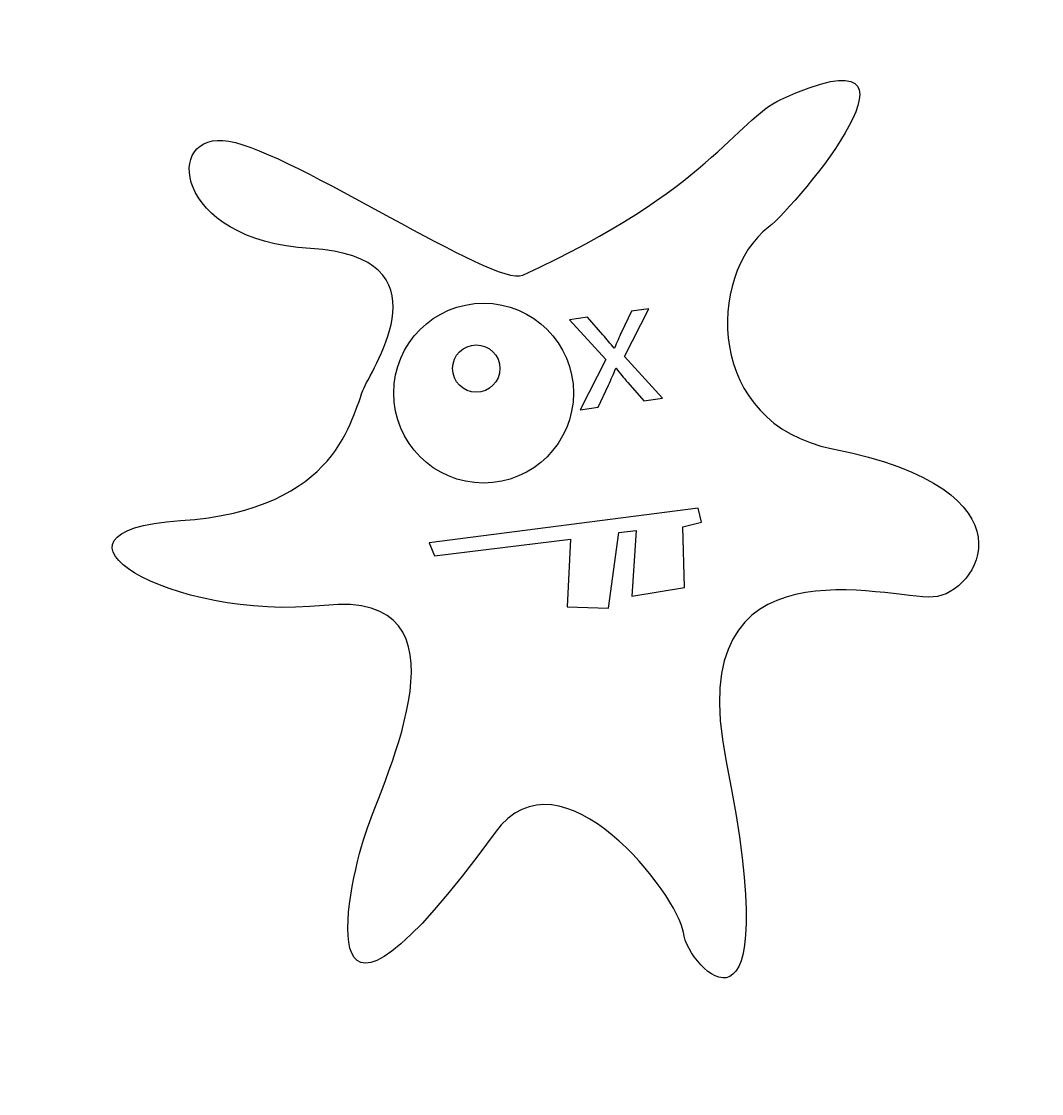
# Model space of a CAD drawing. Header units: centimetres. Extents: x -8.4 to 7.4, y -9.2 to 7.4.
import ezdxf

# ---------------------------------------------------------------- set-up
doc = ezdxf.new("R2010")
doc.units = ezdxf.units.CM
doc.header["$MEASUREMENT"] = 0
doc.layers.add('Camada 1', color=7, linetype='Continuous')

msp = doc.modelspace()

# ---------------------------------------------------------------- linework, layer by layer
at = {"layer": 'Camada 1', "color": 7, "lineweight": 25}
msp.add_ellipse((-1.24601, 1.64735), major_axis=(0, 1.39094), ratio=1, dxfattribs=at)
at = {"layer": 'Camada 1'}
msp.add_ellipse((-1.35987, 2.02748), major_axis=(0, 0.36608), ratio=1, dxfattribs=at)
msp.add_open_spline([(-0.63996, 3.4712), (-1.07388, 3.27239), (-4.16646, 5.36339), (-5.18661, 5.54379), (-5.18661, 5.54379), (-6.20676, 5.72419), (-6.06556, 4.00492), (-3.92407, 3.88231), (-3.92407, 3.88231), (-1.78259, 3.7597), (-2.94326, 2.0711), (-3.09508, 1.73014), (-3.09508, 1.73014), (-3.29407, 1.28323), (-3.47674, -0.16065), (-5.93681, -0.32446), (-5.93681, -0.32446), (-8.39688, -0.48824), (-6.09524, -1.8882), (-3.71018, -1.63629), (-3.71018, -1.63629), (-1.32512, -1.38443), (-2.77099, -4.2572), (-3.07412, -5.1689), (-3.07412, -5.1689), (-3.37725, -6.08063), (-4.00453, -9.18591), (-1.06903, -5.14919), (-1.06903, -5.14919), (-0.05366, -3.75288), (1.77527, -6.1331), (1.84493, -6.69706), (1.84493, -6.69706), (1.91462, -7.26099), (3.46884, -8.8332), (2.50284, -4.02376), (2.50284, -4.02376), (1.79886, -0.51859), (5.01723, -1.54872), (5.71036, -1.50588), (5.71036, -1.50588), (6.40349, -1.46304), (7.3875, 0.14972), (4.15358, 0.78684), (4.15358, 0.78684), (2.18114, 1.17543), (2.20154, 3.47244), (3.16444, 4.21637), (3.16444, 4.21637), (3.61407, 4.56372), (5.98032, 7.39584), (3.35555, 6.18818), (3.35555, 6.18818), (2.65654, 5.86655), (2.25842, 4.7987), (-0.63996, 3.4712)], degree=3, knots=[0, 0, 0, 0, 0.06666667, 0.06666667, 0.06666667, 0.06666667, 0.13333333, 0.13333333, 0.13333333, 0.13333333, 0.2, 0.2, 0.2, 0.2, 0.26666667, 0.26666667, 0.26666667, 0.26666667, 0.33333333, 0.33333333, 0.33333333, 0.33333333, 0.4, 0.4, 0.4, 0.4, 0.46666667, 0.46666667, 0.46666667, 0.46666667, 0.53333333, 0.53333333, 0.53333333, 0.53333333, 0.6, 0.6, 0.6, 0.6, 0.66666667, 0.66666667, 0.66666667, 0.66666667, 0.73333333, 0.73333333, 0.73333333, 0.73333333, 0.8, 0.8, 0.8, 0.8, 0.86666667, 0.86666667, 0.86666667, 0.86666667, 1, 1, 1, 1], dxfattribs=at)
at = {"layer": 'Camada 1', "color": 7, "lineweight": 25}
for points, knots in [([(0.36188, 2.82017), (0.36188, 2.82017), (0.60101, 2.54969), (0.60101, 2.54969), (0.60101, 2.54969), (0.66316, 2.47944), (0.71618, 2.41364), (0.77267, 2.34268), (0.77267, 2.34268), (0.77267, 2.34268), (0.78137, 2.34382), (0.78137, 2.34382), (0.78137, 2.34382), (0.81569, 2.43336), (0.85148, 2.51133), (0.88697, 2.59213), (0.88697, 2.59213), (0.88697, 2.59213), (1.04088, 2.91413), (1.04088, 2.91413), (1.04088, 2.91413), (1.04088, 2.91413), (1.313, 2.95194), (1.313, 2.95194), (1.313, 2.95194), (1.313, 2.95194), (0.9333, 2.21608), (0.9333, 2.21608), (0.9333, 2.21608), (0.9333, 2.21608), (1.5197, 1.56724), (1.5197, 1.56724), (1.5197, 1.56724), (1.5197, 1.56724), (1.23313, 1.52755), (1.23313, 1.52755), (1.23313, 1.52755), (1.23313, 1.52755), (0.98654, 1.81166), (0.98654, 1.81166), (0.98654, 1.81166), (0.92092, 1.88442), (0.86428, 1.9553), (0.80411, 2.03171), (0.80411, 2.03171), (0.80411, 2.03171), (0.79826, 2.03092), (0.79826, 2.03092), (0.79826, 2.03092), (0.76442, 1.93855), (0.72574, 1.86024), (0.68563, 1.76983), (0.68563, 1.76983), (0.68563, 1.76983), (0.52836, 1.42981), (0.52836, 1.42981), (0.52836, 1.42981), (0.52836, 1.42981), (0.25034, 1.39134), (0.25034, 1.39134), (0.25034, 1.39134), (0.25034, 1.39134), (0.64502, 2.16728), (0.64502, 2.16728), (0.64502, 2.16728), (0.64502, 2.16728), (0.08111, 2.78109), (0.08111, 2.78109), (0.08111, 2.78109), (0.08111, 2.78109), (0.36188, 2.82017), (0.36188, 2.82017)], [0, 0, 0, 0, 0.05263158, 0.05263158, 0.05263158, 0.05263158, 0.10526316, 0.10526316, 0.10526316, 0.10526316, 0.15789474, 0.15789474, 0.15789474, 0.15789474, 0.21052632, 0.21052632, 0.21052632, 0.21052632, 0.26315789, 0.26315789, 0.26315789, 0.26315789, 0.31578947, 0.31578947, 0.31578947, 0.31578947, 0.36842105, 0.36842105, 0.36842105, 0.36842105, 0.42105263, 0.42105263, 0.42105263, 0.42105263, 0.47368421, 0.47368421, 0.47368421, 0.47368421, 0.52631579, 0.52631579, 0.52631579, 0.52631579, 0.57894737, 0.57894737, 0.57894737, 0.57894737, 0.63157895, 0.63157895, 0.63157895, 0.63157895, 0.68421053, 0.68421053, 0.68421053, 0.68421053, 0.73684211, 0.73684211, 0.73684211, 0.73684211, 0.78947368, 0.78947368, 0.78947368, 0.78947368, 0.84210526, 0.84210526, 0.84210526, 0.84210526, 0.89473684, 0.89473684, 0.89473684, 0.89473684, 1, 1, 1, 1]), ([(-2.08863, -0.66617), (-2.08863, -0.66617), (2.07641, -0.1302), (2.07641, -0.1302), (2.07641, -0.1302), (2.07641, -0.1302), (2.1247, -0.34756), (2.1247, -0.34756), (2.1247, -0.34756), (2.1247, -0.34756), (1.8394, -0.42312), (1.8394, -0.42312), (1.8394, -0.42312), (1.8394, -0.42312), (1.86268, -1.36112), (1.86268, -1.36112), (1.86268, -1.36112), (1.86268, -1.36112), (1.04734, -1.49273), (1.04734, -1.49273), (1.04734, -1.49273), (1.04734, -1.49273), (1.11224, -0.47972), (1.11224, -0.47972), (1.11224, -0.47972), (1.11224, -0.47972), (0.84734, -0.50779), (0.84734, -0.50779), (0.84734, -0.50779), (0.84734, -0.50779), (0.68767, -1.67741), (0.68767, -1.67741), (0.68767, -1.67741), (0.68767, -1.67741), (0.04872, -1.65883), (0.04872, -1.65883), (0.04872, -1.65883), (0.04872, -1.65883), (0.09987, -0.61195), (0.09987, -0.61195), (0.09987, -0.61195), (0.09987, -0.61195), (-2.00643, -0.86987), (-2.00643, -0.86987), (-2.00643, -0.86987), (-2.00643, -0.86987), (-2.08863, -0.66617), (-2.08863, -0.66617)], [0, 0, 0, 0, 0.07692308, 0.07692308, 0.07692308, 0.07692308, 0.15384615, 0.15384615, 0.15384615, 0.15384615, 0.23076923, 0.23076923, 0.23076923, 0.23076923, 0.30769231, 0.30769231, 0.30769231, 0.30769231, 0.38461538, 0.38461538, 0.38461538, 0.38461538, 0.46153846, 0.46153846, 0.46153846, 0.46153846, 0.53846154, 0.53846154, 0.53846154, 0.53846154, 0.61538462, 0.61538462, 0.61538462, 0.61538462, 0.69230769, 0.69230769, 0.69230769, 0.69230769, 0.76923077, 0.76923077, 0.76923077, 0.76923077, 0.84615385, 0.84615385, 0.84615385, 0.84615385, 1, 1, 1, 1])]:
    msp.add_open_spline(points, degree=3, knots=knots, dxfattribs=at)

doc.saveas('drawing.dxf')
